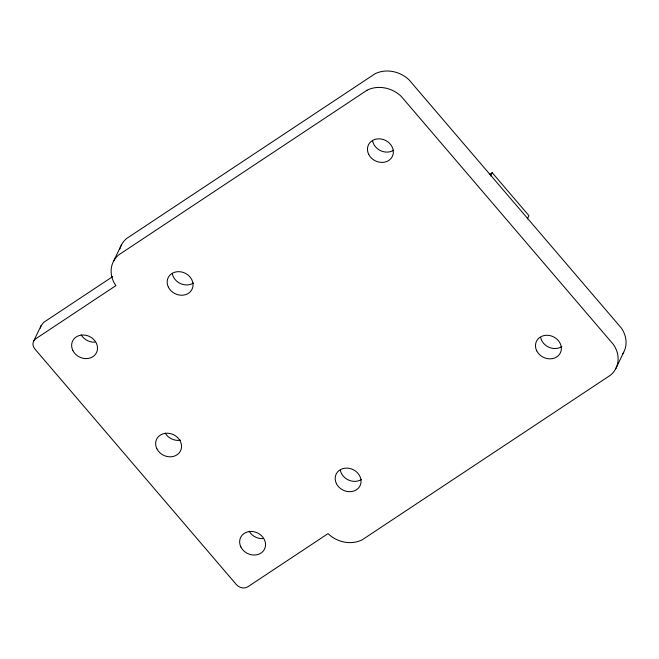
<?xml version="1.0" encoding="UTF-8"?>
<svg xmlns="http://www.w3.org/2000/svg" width="659" height="659" viewBox="0 0 659 659"><rect width="100%" height="100%" fill="white"/><g stroke="black" fill="none" stroke-linecap="round" stroke-linejoin="round"><path stroke-width="0.99" d="M40.347 328.157L41.08 325.727L43.708 322.35L112.747 276.566M33.395 341.626L41.08 325.727M113.488 261.351L121.421 244.934M490.601 175.945L492.182 172.674L528.938 215.65L527.357 218.92M615.761 368.686L623.694 352.277M489.308 174.586L492.182 172.674M393.785 150.137A13.287 11.425 25.8 0 1 372.648 141.067M262.875 538.601A13.287 11.425 25.8 0 1 249.217 531.319M180.508 440.187A13.287 11.425 25.8 0 1 165.211 433.103M119.781 249.176A28.024 24.095 25.8 0 1 126.561 238.542L374.93 73.833A28.024 24.095 25.8 0 1 409.173 79.986L621.297 327.993A28.024 24.095 25.8 0 1 622.277 354.608M94.855 342.161A13.287 11.425 25.8 0 1 81.197 334.879M193.491 282.966A13.287 11.425 25.8 0 1 172.345 273.897M561.806 346.576A13.287 11.425 25.8 0 1 540.668 337.507M361.503 479.406A13.287 11.425 25.8 0 1 340.365 470.337M366.997 90.25L118.628 254.951A28.024 24.095 25.8 0 0 115.893 285.627L35.767 338.759A8.303 7.142 25.8 0 0 34.861 348.99L236.482 584.714A8.303 7.142 25.8 0 0 247.891 586.765L328.017 533.633A28.024 24.095 25.8 0 0 362.252 539.787L610.621 375.086A28.024 24.095 25.8 0 0 613.356 344.41L401.24 96.403A28.024 24.095 25.8 0 0 366.997 90.25M168.407 287.225A13.287 11.425 25.8 0 0 190.772 291.245A13.287 11.425 25.8 0 0 181.134 271.887A13.287 11.425 25.8 0 0 168.407 287.225M336.428 483.665A13.287 11.425 25.8 0 0 358.793 487.685A13.287 11.425 25.8 0 0 349.155 468.327A13.287 11.425 25.8 0 0 336.428 483.665M368.711 154.395A13.287 11.425 25.8 0 0 391.075 158.415A13.287 11.425 25.8 0 0 381.437 139.057A13.287 11.425 25.8 0 0 368.711 154.395M240.897 547.019A13.287 11.425 25.8 0 0 263.262 551.039A13.287 11.425 25.8 0 0 253.624 531.673A13.287 11.425 25.8 0 0 240.897 547.019M156.883 448.795A13.287 11.425 25.8 0 0 179.256 452.815A13.287 11.425 25.8 0 0 169.618 433.449A13.287 11.425 25.8 0 0 156.883 448.795M72.877 350.572A13.287 11.425 25.8 0 0 95.242 354.6A13.287 11.425 25.8 0 0 85.612 335.233A13.287 11.425 25.8 0 0 72.877 350.572M536.723 350.835A13.287 11.425 25.8 0 0 559.087 354.855A13.287 11.425 25.8 0 0 549.458 335.497A13.287 11.425 25.8 0 0 536.723 350.835"/></g></svg>
